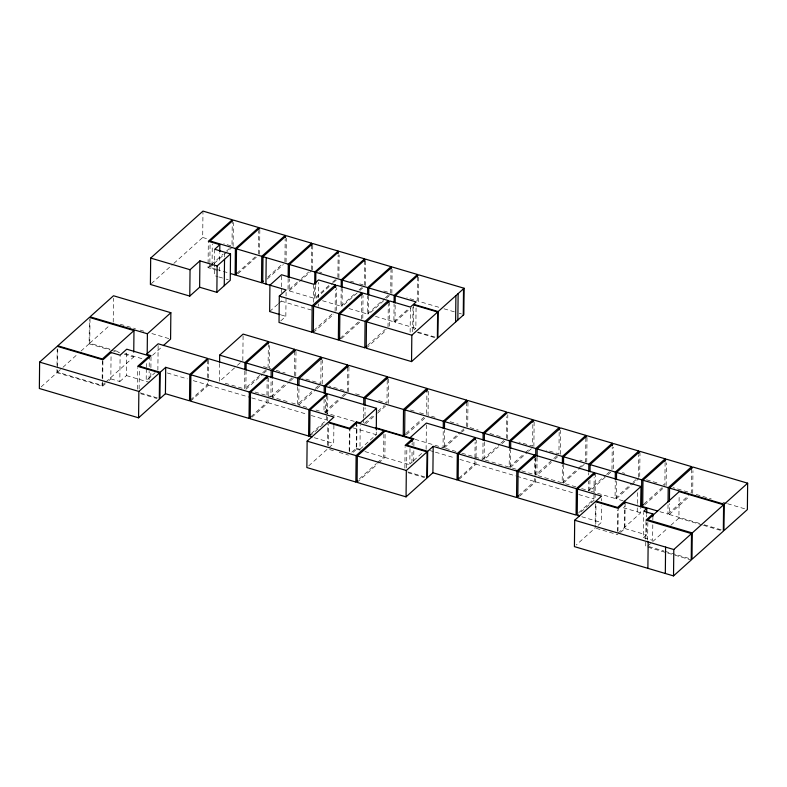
<?xml version="1.0" encoding="UTF-8"?>
<svg xmlns="http://www.w3.org/2000/svg" width="787" height="787" viewBox="0 0 787 787"><rect width="100%" height="100%" fill="white"/><g stroke="black" fill="none" stroke-linecap="round" stroke-linejoin="round"><path stroke-width="0.59" stroke-dasharray="3.94 2.95" d="M41.111 386.919L56.939 372.704L56.998 366.703M57.008 365.502L57.185 348.72M104.809 382.915L102.094 385.345L57.52 372.172L57.795 345.788M80.992 351.091L89.128 343.791L89.374 319.807M109.668 349.094L89.767 343.211L90.043 316.827M102.094 385.345L102.123 382.954M102.172 378.154L102.379 358.97M56.939 372.704L102.654 386.21L102.723 380.219M102.733 379.019L102.93 359.826M108.999 380.514L110.819 378.881L111.095 352.497M113.22 322.149L113.476 298.165M110.819 378.881L119.831 381.547L120.106 355.163M119.831 381.547L126.471 375.586L126.717 351.602M105.714 382.108L133.701 356.964L133.741 353.363M137.4 389.142L137.627 367.549M139.122 388.906L139.338 368.523M146.303 368.68L146.185 380.672L155.177 372.595M146.323 367.48L146.382 361.489M149.058 379.855L149.146 371.464M149.196 366.663L149.274 359.472M150.799 377.229L150.858 372.428M150.907 367.637L151.025 355.645M157.872 370.175L158.148 343.791M173.848 263.399L202.702 237.477L202.967 212.293M217.251 270.374L208.043 267.649L208.319 241.275M190.405 400.022L207.365 384.794L207.424 378.803M207.434 377.603L207.611 360.81M190.611 401.154L208.466 385.118L208.525 379.127M208.535 377.927L208.742 358.744M215.5 269.056L209.824 267.373L209.863 263.773M209.873 262.573L210.099 240.989M212.057 265.622L212.283 244.039M214.733 249.263L214.458 275.647L217.714 276.601M219.563 271.053L219.622 265.062M219.671 260.261L219.75 253.07M219.583 363.535L219.396 381.518L236.523 366.142M224.462 256.946L224.492 253.345M232.273 219.75L231.998 246.134L223.793 243.714M233.1 246.459L233.355 222.475M242.829 360.476L243.104 334.091M244.836 370.992L244.649 388.985L261.776 373.599M245.888 388.148L246.065 371.356M258.461 253.955L258.697 231.171M259.572 254.29L259.858 227.905M250.827 416.815L266.882 402.383L266.95 396.392M266.96 395.192L267.127 379.6M268.082 367.932L268.318 345.149M251.988 417.159L268.052 402.728L268.111 396.737M268.131 395.536L268.318 377.553M269.528 345.503L269.292 368.296L271.564 368.965M254.988 392.034L270.915 396.746L271.102 378.754M287.127 401.537L272.312 397.16L272.509 379.167M278.568 303.536L281.244 301.136L281.284 297.535M281.333 292.734L281.382 287.944M281.392 286.743L281.51 275.952M284.933 261.776L285.169 238.992M286.055 262.11L286.301 238.127M280.733 320.919L285.838 316.335L286.045 297.142M286.055 295.951L286.094 292.351M288.14 278.549L288.012 290.541L297.88 281.677M328.927 285.494L314.564 298.391L289.163 290.885L289.291 278.893M294.348 375.694L294.604 351.71M295.745 376.107L296.02 349.733M297.565 386.574L297.378 404.567L311.8 391.611M306.792 407.341L298.775 404.971L298.962 386.988M311.347 269.587L311.593 245.603M312.498 269.921L312.764 244.737M313.521 302.257L313.718 284.264M314.564 298.391L314.702 285.199M315.705 285.494L315.567 298.686L332.616 283.369M318.263 306.32L318.282 303.92M318.342 297.929L318.509 282.336M321.047 360.731L320.811 383.515L302.582 378.134M322.208 383.928L322.454 359.944M324.106 399.225L323.969 412.418L338.38 399.471M354.258 421.37L325.238 412.791L325.375 399.599M311.278 433.617L326.448 419.992L326.516 413.992M326.526 412.791L326.703 396.009M327.805 396.333L327.549 420.317L324.874 422.717M327.608 445.353L327.835 423.76M328.218 445.993L328.445 424.409M328.986 447.685L333.708 443.435L333.924 423.052M335.105 311.298L335.331 289.714M336.521 310.511L336.757 287.727M337.898 277.427L338.135 254.644M338.902 277.732L339.138 254.939M322.503 300.732L340.997 306.202L341.184 288.209M342.237 288.524L342.05 306.507L359.098 291.2M347.647 367.391L347.392 391.375L329.074 385.964M348.661 391.749L348.946 365.365M349.192 450.981L349.428 428.197M349.674 451.866L349.91 429.082M351.809 452.191L356.236 448.216L356.491 424.232M353.166 452.289L356.698 449.121L356.944 425.137M356.236 448.216L359.964 449.318L360.21 425.334M361.567 319.119L361.804 296.335M362.807 318.282L363.043 295.499M364.332 285.238L364.578 261.254M363.564 422.914L363.604 419.323M363.614 418.123L363.742 406.131M365.384 285.553L365.66 259.169M364.991 416.126L365.079 407.725M348.966 308.553L367.401 314.003L367.598 296.02M368.709 296.345L368.523 314.338L385.571 299.021M359.964 449.318L376.235 434.699L376.275 431.109M377.347 462.707L383.623 457.08L383.859 434.296M378.596 463.061L384.873 457.414L385.118 433.44M387.224 380.288L386.978 403.072L376.53 399.983M388.03 326.939L388.266 304.156M388.335 403.475L388.611 377.091M389.437 326.152L389.703 300.968M390.736 293.049L390.982 270.266M391.857 293.374L392.103 269.39M375.438 316.374L393.884 321.824L394.071 303.841M416.067 307.933L415.851 328.327L394.985 322.158L395.172 304.166M404.872 468.176L405.098 446.593M406.633 467.96L406.849 447.577M410.135 332.271L410.391 308.288M409.997 448.462L409.83 464.055L422.491 452.692M412.978 307.146L412.722 331.13L410.125 333.462M411.945 463.012L412.083 449.82M412.132 445.029L412.162 442.628M413.529 304.274L413.254 330.658L415.851 328.327M413.726 461.595L413.873 447.203M413.883 446.003L413.962 438.812M417.464 276.886L417.218 300.87L406.84 297.801M418.566 277.211L418.32 301.195L439.323 307.402M426.111 449.436L426.387 423.062M426.692 413.608L426.898 393.215M428.295 391.228L428.039 415.211L435.034 417.267M415.093 439.353L443.042 447.606L443.229 429.623M455.968 451.433L444.281 447.97L444.468 429.987M466.475 426.564L466.73 402.58M467.714 426.928L467.99 400.544M458.811 478.28L474.876 463.848L475.102 442.264M459.018 479.411L475.978 464.173L476.037 458.182M476.056 456.981L476.224 440.189M461.812 453.155L482.844 459.372L483.031 441.379M484.3 441.763L484.113 459.746L498.535 446.8M506.277 438.329L506.503 416.746M507.546 438.703L507.802 414.719M485.254 460.08L509.179 467.153L509.366 449.17M516.144 469.209L510.448 467.527L510.635 449.544M532.838 424.527L532.612 446.111L518.938 442.068M533.881 446.485L534.157 420.101M518.338 495.869L534.403 481.437L534.462 475.446M534.471 474.246L534.639 458.654M535.691 458.142L535.514 474.935L558.042 454.699M519.607 496.243L535.672 481.821L535.731 475.82M535.74 474.62L535.947 455.437M537.098 457.355L536.911 475.348L551.323 462.402M559.163 432.309L558.947 453.892L546.414 450.184M560.344 454.306L560.59 430.322M538.052 475.682L562.174 482.815L562.361 464.822M575.936 486.878L563.325 483.159L563.512 465.166M585.853 437.788L585.607 461.772L579.862 460.07M586.758 462.107L587.023 436.923M581.672 488.579L588.558 490.606L588.656 481.014M588.715 475.023L588.745 472.623M589.935 480.198L589.827 490.99L606.954 475.604M578.75 512.662L593.919 499.027L593.978 493.036M593.998 491.836L594.146 477.443M595.346 472.987L595.07 499.371L577.215 515.396M595.385 504.034L595.129 528.018L576.222 544.998M595.789 523.857L596.034 501.073M598.12 525.332L601.268 522.509L601.445 505.716M601.494 500.925L601.514 498.525M611.981 469.564L612.227 446.78M613.27 468.737L613.496 447.154M590.978 491.324L615.06 498.446L615.247 480.454M623.147 500.827L616.28 498.801L616.477 480.818M617.372 531.441L617.598 509.858M617.992 531.156L618.228 508.372M624.288 527.605L624.514 506.011M620.549 532.425L624.888 528.53L625.163 502.145M637.234 511.825L637.303 504.634M637.322 503.434L637.431 492.642M638.493 477.394L638.729 454.611M639.723 476.558L639.979 452.574M618.208 533.055L640.707 512.858L640.756 508.058M652.797 524.752L652.639 540.335L643.461 537.619L643.717 512.445M645.979 521.368L645.714 546.552L673.721 554.825M643.461 537.619L646.481 534.914L646.599 522.922M646.668 516.921L646.688 514.521M647.652 540.197L647.839 522.204M652.846 519.951L652.885 516.351M665.104 462.412L664.867 485.195L662.575 484.517M666.136 485.569L666.373 462.786M659.909 511.698L667.927 514.068L668.045 503.277M699.525 523.404L669.284 514.472L669.403 503.68M670.858 525.293L678.915 518.053L679.151 495.269M691.616 469.042L691.36 493.026L673.013 487.606M692.717 493.419L692.953 470.636M151.301 283.645L172.943 264.206M57.52 372.172L62.035 368.119M62.94 367.313L77.382 354.337M89.767 343.211L109.609 325.385M208.043 267.649L210.709 265.258M211.595 264.462L223.124 254.103M226.676 250.915L229.342 248.525M209.824 267.373L213.405 264.157M214.3 263.35L232.204 247.266M102.654 386.21L105.379 383.771M236.917 273.305L255.765 256.375M238.038 273.63L256.887 256.7M152.54 355.301L162.466 346.388M267.206 279.041L283.359 264.53M301.47 278.45L308.652 272.007M289.163 290.885L311.603 270.728M269.646 311.544L277.673 304.333M237.418 365.325L241.924 361.282M332.517 282.267L337.003 278.234M333.521 282.563L338.007 278.529M262.671 372.792L267.177 368.749M245.878 389.339L262.986 373.963M263.881 373.146L266.586 370.716M313.679 330.55L332.429 313.708M340.997 306.202L355.35 293.305M358.941 290.078L361.636 287.658M359.993 290.393L364.479 286.36M313.285 332.567L333.826 314.111M270.915 396.746L285.337 383.79M288.947 380.554L293.453 376.511M272.312 397.16L289.439 381.774M290.344 380.967L294.85 376.924M340.132 338.361L358.892 321.519M367.401 314.003L384.459 298.686M385.355 297.88L389.84 293.856M341.361 338.725L360.112 321.883M386.476 298.214L390.962 294.181M315.4 388.375L319.906 384.331M298.775 404.971L315.902 389.595M316.797 388.788L321.303 384.745M367.49 345.385L385.345 329.34M393.884 321.824L409.142 308.13M394.985 322.158L411.139 307.648M366.211 348.198L386.742 329.753M341.991 396.235L344.696 393.805M325.238 412.791L342.355 397.415M343.26 396.609L347.765 392.556M309.704 436.342L314.161 432.338M315.056 431.532L323.978 423.524M308.661 465.934L327.579 448.944L334.544 451M364.45 423.308L374.366 414.405M377.967 411.168L384.282 405.502M365.807 423.711L376.619 413.992M377.514 413.185L385.63 405.905M405.944 433.421L423.977 417.228M406.417 434.631L425.344 417.631M359.433 478.801L376.452 463.513M357.072 482.382L377.701 463.858M443.042 447.606L460.169 432.23M461.064 431.424L465.57 427.371M444.281 447.97L461.398 432.594M462.303 431.788L464.104 430.164M482.844 459.372L499.971 443.996M500.866 443.179L505.372 439.136M502.145 443.563L504.841 441.133M509.179 467.153L524.496 453.391M525.401 452.584L529.907 448.541M510.448 467.527L527.575 452.151M528.471 451.345L532.976 447.291M554.933 459.155L557.639 456.735M562.174 482.815L577.491 469.052M578.396 468.245L582.901 464.202M563.325 483.159L580.452 467.773M581.347 466.966L585.853 462.923M588.558 490.606L605.675 475.23M606.58 474.423L611.086 470.37M607.849 474.797L612.355 470.754M615.06 498.446L632.177 483.061M633.082 482.254L637.588 478.211M616.28 498.801L638.818 478.565M644.14 503.808L662.162 487.625M644.504 504.998L663.431 487.999M667.927 514.068L688.655 495.446M669.284 514.472L689.117 496.656M647.583 546.188L667.278 528.51M267.806 277.073L282.228 264.196M202.702 237.477L208.565 239.209M319.424 271.968L321.735 272.656M350.461 281.146L353.924 282.169M359.708 283.871L363.171 284.904M383.82 291.003L389.585 292.705M443.986 308.779L454.493 311.888M459.155 313.265L461.487 313.954M417.946 332.045L435.545 337.249M417.415 332.517L437.365 338.41M218.796 276.926L224.236 278.529M226.233 279.119L228.24 279.719M281.244 301.136L313.442 310.649M281.215 314.967L285.838 316.335M120.244 324.224L135.462 328.72M140.145 330.097L144.828 331.484M151.852 333.56L170.582 339.099M263.488 366.575L266.931 367.598M276.119 370.313L285.238 373.008M355.635 393.805L361.44 395.527M410.411 409.997L415.054 411.365M419.707 412.742L426.672 414.798M450.174 421.743L458.319 424.154M470.046 427.616L478.23 430.036M489.917 433.489L501.604 436.942M622.428 472.653L624.73 473.331M646.57 479.785L658.011 483.169M696.21 494.452L711.32 498.919M722.958 502.362L726.44 503.385M727.601 503.729L747.375 509.573M114.351 350.471L120.204 352.202M124.887 353.589L143.618 359.128M225.131 383.21L243.498 388.64M291.682 402.875L296.237 404.223M315.951 410.047L319.384 411.07M521.84 470.892L533.232 474.266M704.178 524.781L721.62 529.936M89.128 343.791L110.239 350.028M111.41 350.372L119.624 352.802M124.316 354.189L133.701 356.964M678.915 518.053L702.289 524.959M703.46 525.303L723.322 531.176M167.297 372.959L187.336 378.881M193.218 380.623L207.365 384.794M208.466 385.118L250.532 397.553M251.692 397.897L266.882 402.383M268.052 402.728L306.596 414.119M311.268 415.506L326.448 419.992M353.048 427.853L376.235 434.699M429.594 450.469L434.237 451.846M435.398 452.181L455.132 458.014M459.785 459.392L474.876 463.848M475.978 464.173L515.701 475.919M516.872 476.263L534.403 481.437M535.672 481.821L574.116 493.174M578.779 494.551L593.919 499.027M623.176 507.674L640.707 512.858M126.471 375.586L149.028 382.256M356.698 449.121L360.21 450.154M364.893 451.541L383.623 457.08M384.873 457.414L411.926 465.412M624.888 528.53L646.481 534.914M314.279 437.7L333.708 443.435M581.8 516.754L601.268 522.509M140.243 392.851L157.597 397.976M407.755 471.905L425.078 477.02M140.824 393.756L156.987 398.537M339.187 452.377L348.474 455.122M408.296 472.8L424.459 477.581M596.271 528.352L617.952 534.757M648.754 546.542L663.943 551.028M665.113 551.372L689.658 558.622M674.892 555.169L691.232 560M216.651 269.4L229.351 273.187"/><path stroke-width="1.18" d="M39.625 362.109L39.35 388.493L138.581 417.818L159.299 399.216L159.574 372.831L137.636 366.358L149.304 355.872L126.746 349.202L120.106 355.163L111.095 352.497L102.93 359.826L57.215 346.319L39.625 362.109L138.856 391.434L159.574 372.831M133.751 352.163L133.977 330.579L89.403 317.407L57.795 345.788L102.379 358.97L133.977 330.579M138.581 417.818L138.856 391.434M147.199 354.17L147.405 333.777L170.858 312.714L113.495 295.764L90.043 316.827L147.405 333.777M149.284 358.272L149.304 355.872M150.681 258.077L150.406 284.451L189.775 296.089L199.632 287.235L199.908 260.861L217.133 265.947L230.522 253.926L214.733 249.263L219.839 244.678L208.319 241.275L232.273 219.75L202.977 211.093L150.681 258.077L190.051 269.705L199.908 260.861M160.194 372.281L159.918 398.655L165.427 393.707L165.703 367.322L189.795 374.445L207.64 358.419L158.148 343.791L146.461 354.288L151.025 355.645L139.358 366.122L160.194 372.281L165.703 367.322M170.858 312.714L170.582 339.099L163.371 345.582M189.775 296.089L190.051 269.705M189.795 374.445L189.519 400.829L165.427 393.707M267.137 378.399L267.157 376.009L208.742 358.744L190.887 374.769L190.611 401.154L249.036 418.418L250.827 416.815M199.632 287.235L216.858 292.331L217.133 265.947M219.76 251.87L219.839 244.678M219.603 362.335L219.671 355.134L243.104 334.091L268.357 341.558L268.328 343.949M224.256 285.691L224.531 259.307M230.522 253.926L230.247 280.31L216.858 292.331M230.502 273.532L235.126 274.919L235.402 248.535L258.736 227.571L233.375 220.085L210.099 240.989L235.402 248.535M285.189 237.792L285.209 235.402L259.858 227.905L236.513 248.859L236.238 275.243L261.5 282.71L263.301 281.097M244.855 369.792L244.924 362.6L268.357 341.558M246.075 370.156L246.154 362.964L269.567 341.912L294.623 349.32L294.604 351.71M249.036 418.418L249.312 392.034L267.157 376.009M326.703 396.009L326.723 393.608L268.328 376.353L250.482 392.379L250.207 418.763L308.602 436.018L310.383 434.414M258.707 229.971L258.736 227.571M261.5 282.71L261.776 256.326L285.209 235.402M311.593 245.603L311.622 243.203L286.33 235.726L262.996 256.69L262.72 283.064L270.58 285.396M265.927 284.018L266.203 257.644L262.996 256.69M335.36 287.314L335.38 284.914L318.538 279.936L313.718 284.264L281.52 274.752L269.921 285.169L269.646 311.544L280.054 314.623M271.122 377.553L271.19 370.362L294.623 349.32M272.518 377.967L272.587 370.775L296.02 349.733L321.086 357.131L321.057 359.531M269.921 285.169L286.114 289.95L279.306 296.069L279.031 322.454L311.888 332.153L313.679 330.55M288.15 277.349L288.288 264.157L311.622 243.203M289.301 277.693L289.439 264.501L312.773 243.547L338.174 251.053L338.154 253.444M297.575 385.374L297.653 378.183L321.086 357.131M298.971 385.787L299.05 378.596L322.483 357.544L347.667 364.991L347.647 367.391M355.842 482.028L356.118 455.643L383.899 430.696L356.973 422.737L349.91 429.082L327.854 422.56L307.137 441.163L306.861 467.547L355.842 482.028L357.632 480.414M308.602 436.018L308.878 409.633L326.723 393.608M376.284 429.909L376.511 408.315L327.825 393.933L309.98 409.968L309.704 436.342L311.986 437.021M311.888 332.153L312.164 305.769L335.38 284.914M361.813 295.135L361.843 292.734L336.777 285.327L313.56 306.182L313.285 332.567L338.351 339.964L340.132 338.361M314.721 283.999L314.839 272.007L338.174 251.053M315.715 284.294L315.843 272.302L339.177 251.348L364.607 258.864L364.578 261.254M324.165 393.234L324.244 386.033L347.667 364.991M325.434 393.608L325.513 386.417L348.946 365.365L387.263 376.688L387.234 379.088M338.351 339.964L338.626 313.59L361.843 292.734M388.276 302.956L388.306 300.555L363.073 293.098L339.856 313.954L339.581 340.328L364.814 347.785L366.594 346.182M341.194 287.009L341.273 279.818L364.607 258.864M342.247 287.324L342.325 280.133L365.66 259.169L391.011 266.665L390.991 269.065M356.491 424.232L356.511 421.832L360.239 422.934L376.511 408.315M357.347 456.007L357.072 482.382L406.053 496.863L426.761 478.26L427.046 451.876L405.108 445.393L412.201 439.028L385.148 431.04L357.347 456.007L406.328 470.478L427.046 451.876M363.751 404.931L363.83 397.74L387.263 376.688M364.814 347.785L365.089 321.401L388.306 300.555M365.099 405.335L365.178 398.133L388.611 377.091L426.947 388.424L426.918 392.015M366.486 321.814L366.211 348.198L411.552 361.597L437.365 338.41L437.641 312.026L412.998 304.746L410.401 307.087L389.703 300.968L366.486 321.814L411.827 335.213L437.641 312.026M367.608 294.82L367.677 287.619L391.011 266.665M368.719 295.145L368.798 287.953L392.133 266.99L417.494 274.486L417.464 276.886M394.08 302.641L394.159 295.45L417.494 274.486M395.182 302.965L395.261 295.774L418.595 274.811L464.104 288.258L463.828 314.643L437.887 337.938L438.162 311.554L464.104 288.258M375.36 427.607L403.249 435.85L403.524 409.466L426.947 388.424M466.73 402.58L466.75 400.18L428.315 388.827L404.892 409.87L404.616 436.254L410.43 437.975M406.053 496.863L406.328 470.478M411.552 361.597L411.827 335.213M412.172 441.428L412.201 439.028M427.666 451.315L427.39 477.699L432.899 472.751L433.175 446.367L457.306 453.499L475.151 437.474L426.387 423.062L410.106 437.67L413.962 438.812L406.879 445.176L427.666 451.315L433.175 446.367M443.248 428.423L443.317 421.232L466.75 400.18M444.478 428.787L444.557 421.596L467.99 400.544L506.553 411.945L483.12 432.988L483.051 440.189M455.614 322.021L455.889 295.637M457.857 320.004L458.132 293.62M432.899 472.751L457.031 479.883L457.306 453.499M534.648 457.454L534.678 455.063L476.253 437.798L458.408 453.824L458.132 480.208L516.547 497.473L518.338 495.869M463.258 315.154L463.533 288.77M475.132 439.864L475.151 437.474M484.32 440.563L484.389 433.362L507.822 412.319L532.888 419.727L532.858 422.127M509.376 447.97L509.455 440.769L532.888 419.727M510.645 448.344L510.724 441.143L534.157 420.101L559.223 427.508L559.193 429.909M516.547 497.473L516.823 471.088L534.678 455.063M518.102 471.462L517.816 497.846L576.074 515.062L576.35 488.678L594.195 472.653L535.947 455.437L518.102 471.462L576.35 488.678M535.711 455.752L535.79 448.551L559.223 427.508M537.108 456.165L537.187 448.964L560.619 427.921L585.882 435.388L585.853 437.788M562.371 463.632L562.449 456.43L585.882 435.388M563.522 463.966L563.6 456.775L587.033 435.723L612.266 443.179L612.237 445.58M574.697 520.237L574.421 546.621L673.524 575.907L691.232 560L691.507 533.616L645.989 520.168L652.915 513.95L643.736 511.245L646.757 508.53L625.163 502.145L618.228 508.372L595.415 501.634L574.697 520.237L673.8 549.523L691.507 533.616M640.766 506.858L640.982 486.474L595.346 472.987L577.491 489.022L577.215 515.396L579.507 516.075M588.755 471.423L588.833 464.232L612.266 443.179M590.024 471.797L590.102 464.605L613.535 443.563L638.769 451.02L638.739 453.41M594.175 475.043L594.195 472.653M615.257 479.253L615.336 472.062L638.769 451.02M616.487 479.617L616.555 472.426L639.988 451.374L665.143 458.811L665.113 461.212M624.534 503.621L624.563 501.221M665.143 458.811L641.71 479.854L641.435 506.238L643.235 504.615M691.616 469.042L691.635 466.642L666.412 459.185L642.979 480.227L642.704 506.612L657.607 511.019M646.707 513.321L646.757 508.53M647.888 568.322L648.163 541.948M652.885 516.351L652.915 513.95M665.32 573.477L665.595 547.093M668.055 502.076L668.212 487.684L691.635 466.642M669.422 501.28L669.56 488.088L692.993 467.045L747.65 483.188L747.375 509.573L723.942 530.615L724.217 504.241L747.65 483.188M673.524 575.907L673.8 549.523M692.265 532.937L691.989 559.311L723.322 531.176L723.597 504.792L679.191 491.668L647.858 519.813L692.265 532.937L723.597 504.792M235.126 274.919L236.917 273.305M356.511 421.832L349.428 428.197L328.474 422.009L333.983 417.061L309.98 409.968M403.249 435.85L405.049 434.227M457.031 479.883L458.811 478.28M640.982 486.474L617.618 507.458L596.034 501.073L601.543 496.125L577.491 489.022M266.203 257.644L288.288 264.157M279.306 296.069L312.164 305.769M236.513 248.859L261.776 256.326M289.439 264.501L314.839 272.007M315.843 272.302L341.273 279.818M342.325 280.133L367.677 287.619M368.798 287.953L394.159 295.45M395.261 295.774L416.126 301.942L413.529 304.274L438.162 311.554M313.56 306.182L338.626 313.59M339.856 313.954L365.089 321.401M219.671 355.134L244.924 362.6M246.154 362.964L271.19 370.362M272.587 370.775L297.653 378.183M299.05 378.596L324.244 386.033M325.513 386.417L363.83 397.74M365.178 398.133L403.524 409.466M404.892 409.87L443.317 421.232M444.557 421.596L483.12 432.988M484.389 433.362L509.455 440.769M510.724 441.143L535.79 448.551M537.187 448.964L562.449 456.43M563.6 456.775L588.833 464.232M590.102 464.605L615.336 472.062M616.555 472.426L641.71 479.854M642.979 480.227L668.212 487.684M669.56 488.088L724.217 504.241M190.887 374.769L249.312 392.034M250.482 392.379L308.878 409.633M458.408 453.824L516.823 471.088M307.137 441.163L356.118 455.643"/></g></svg>
